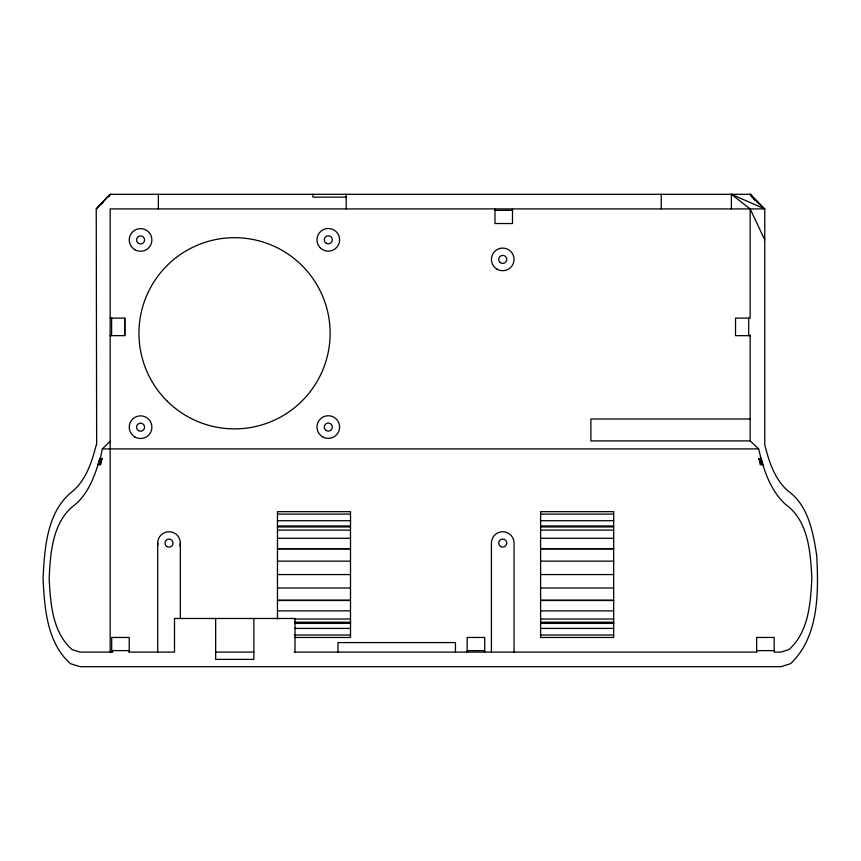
<?xml version="1.0" encoding="UTF-8"?>
<svg xmlns="http://www.w3.org/2000/svg" width="861" height="861" viewBox="0 0 861 861"><rect width="100%" height="100%" fill="white"/><g stroke="black" fill="none" stroke-linecap="round" stroke-linejoin="round"><path stroke-width="1.29" d="M98.94 464.811L102.351 448.904L110.154 441.262M100.705 464.811L102.028 458.536L99.919 458.536C94.667 476.337 87.8 495.721 72.055 506.925C52.273 524.467 50.39 553.537 49.163 578.248C50.39 602.969 52.273 632.039 72.055 649.571L80.041 652.089L112.845 652.089M96.238 444.857C92.03 461.474 86.38 479.157 73.142 490.867C46.838 510.864 44.643 547.844 43.05 578.248C44.524 607.855 46.774 642.683 70.473 663.68L80.041 666.694L780.959 666.694L790.527 663.68C819.166 636.796 818.66 591.755 816.691 555.356C813.075 532.184 808.382 505.321 787.858 490.867C774.62 479.157 768.97 461.474 764.762 444.857L764.762 208.911L750.146 194.306L110.154 194.306L96.238 208.911L96.658 444.857M102.028 458.536L99.736 464.811L99.919 458.536L98.089 464.811M108.701 196.394L110.154 194.306L96.238 208.911M108.508 196.394L110.154 194.306L107.614 197.223M101.695 204.046L103.385 202.098M346.197 197.147L312.887 197.147L312.887 194.306M494.957 210.375L512.489 210.375M110.154 318.118L124.78 318.107L124.78 335.639L110.154 335.65M750.146 335.65L735.531 335.661L735.542 318.118L750.146 318.118L750.146 208.911L731.376 194.306L731.376 208.911M750.146 418.995L590.883 418.995L590.883 440.907L750.146 440.907L758.649 448.904C763.384 468.922 769.949 490.372 785.889 504.697C808.597 521.12 810.513 552.601 811.837 578.248C810.61 602.969 808.727 632.039 788.945 649.571L780.959 652.089L774.19 652.089L774.19 637.463L756.647 637.463L756.658 652.089M102.351 448.904L758.649 448.904M760.295 464.811L758.971 458.536L761.081 458.536L762.911 464.811M277.457 514.092L350.513 514.092M540.6 514.092L613.656 514.092M277.457 520.722L350.513 520.722M540.6 520.722L613.656 520.722M277.457 525.985L350.513 525.985M540.6 525.985L613.656 525.985M277.457 526.932L350.513 526.932M540.6 526.932L613.656 526.932M277.457 530.118L350.513 530.118M540.6 530.118L613.656 530.118M277.457 538.276L350.513 538.276M540.6 538.276L613.656 538.276M277.457 548.64L350.513 548.64M540.6 548.64L613.656 548.64M277.457 548.898L350.513 548.898M540.6 548.898L613.656 548.898M277.457 561.146L350.513 561.146M540.6 561.146L613.656 561.146M277.457 574.567L350.513 574.567M540.6 574.567L613.656 574.567M277.457 587.988L350.513 587.988M540.6 587.988L613.656 587.988M277.457 600.225L350.513 600.225M540.6 600.225L613.656 600.225M277.457 600.494L350.513 600.494M540.6 600.494L613.656 600.494M277.457 610.858L350.513 610.858M540.6 610.858L613.656 610.858M294.72 619.016L350.513 619.016M540.6 619.016L613.656 619.016M294.72 622.202L350.513 622.202M540.6 622.202L613.656 622.202M294.72 622.88L350.513 622.88M540.6 622.88L613.656 622.88M294.72 623.407L350.513 623.407M540.6 623.407L613.656 623.407M294.72 628.412L350.513 628.412M540.6 628.412L613.656 628.412M294.72 635.031L350.513 635.031M540.6 635.031L613.656 635.031M294.72 637.474L350.513 637.474L350.513 511.66L277.457 511.66L277.457 619.048M111.704 650.625L129.236 650.625M467.179 650.625L484.711 650.625M756.658 650.625L774.19 650.625M128.978 652.089L174.503 652.089L174.503 618.478L295.022 618.478L295.022 652.089M215.659 652.089L253.866 652.089M294.322 652.089L756.754 652.089M731.376 194.306L764.762 208.911L110.154 208.911L110.154 652.089M764.342 208.911L750.146 194.306L751.578 196.556M759.079 204.046L750.146 194.306L752.471 197.438M754.236 199.171L750.146 194.306L755.097 200.57M750.146 208.911L764.762 239.875M758.971 458.536L761.264 464.811L761.081 458.536L762.06 464.811M750.146 334.972L750.146 440.907M748.693 318.118L748.693 335.65M661.237 194.306L661.237 208.911M514.06 652.089L514.06 543.076A11.322 11.322 0 0 0 502.738 531.743A11.322 11.322 0 0 0 491.416 543.076L491.416 652.089M512.489 208.911L512.499 223.537L494.957 223.526L494.957 208.911M484.711 652.089L484.7 637.463L467.168 637.463L467.179 652.089M455.447 652.089L455.447 642.586L337.975 642.586L337.975 652.089M346.197 194.306L346.197 208.911M253.866 618.478L253.866 659.386L215.659 659.386L215.659 618.478M180.347 543.076L180.347 618.478M158.37 194.306L158.37 208.911M157.703 543.076L157.703 652.089M129.236 652.089L129.225 637.463L111.693 637.463L111.704 652.089M124.77 318.118L124.77 335.65M111.618 318.118L111.618 335.65M157.875 545.045A11.322 11.322 0 0 1 169.52 531.754A11.322 11.322 0 0 1 179.96 546.003M613.656 511.66L540.6 511.66L540.6 637.474L613.656 637.474L613.656 511.66M166.937 400.882A95.593 95.593 0 0 0 326.868 358.036A95.593 95.593 0 0 0 209.793 240.951A95.593 95.593 0 0 0 166.937 400.882M320.292 247.828A11.322 11.322 0 0 0 339.245 242.748A11.322 11.322 0 0 0 325.372 228.875A11.322 11.322 0 0 0 320.292 247.828M497.077 269.202A11.322 11.322 0 0 0 514.06 259.398A11.322 11.322 0 0 0 497.077 249.593A11.322 11.322 0 0 0 497.077 269.202M322.638 436.861A11.322 11.322 0 0 0 339.621 427.056A11.322 11.322 0 0 0 322.638 417.251A11.322 11.322 0 0 0 322.638 436.861M134.908 249.744A11.322 11.322 0 0 0 151.891 239.939A11.322 11.322 0 0 0 134.908 230.124A11.322 11.322 0 0 0 134.908 249.744M134.897 436.99A11.322 11.322 0 0 0 151.891 427.174A11.322 11.322 0 0 0 134.897 417.37A11.322 11.322 0 0 0 134.897 436.99M326.297 430.543A4.014 4.014 0 0 0 332.324 427.056A4.014 4.014 0 0 0 326.297 423.58A4.014 4.014 0 0 0 326.297 430.543M138.556 243.415A4.014 4.014 0 0 0 144.583 239.939A4.014 4.014 0 0 0 138.556 236.452A4.014 4.014 0 0 0 138.556 243.415M326.297 243.297A4.014 4.014 0 0 0 332.324 239.821A4.014 4.014 0 0 0 326.297 236.334A4.014 4.014 0 0 0 326.297 243.297M138.556 430.661A4.014 4.014 0 0 0 144.583 427.174A4.014 4.014 0 0 0 138.556 423.698A4.014 4.014 0 0 0 138.556 430.661M499.897 262.239A4.014 4.014 0 0 0 506.623 260.431A4.014 4.014 0 0 0 501.705 255.513A4.014 4.014 0 0 0 499.897 262.239M167.012 546.552A4.014 4.014 0 0 0 173.039 543.076A4.014 4.014 0 0 0 167.012 539.589A4.014 4.014 0 0 0 167.012 546.552M500.736 546.552A4.014 4.014 0 0 0 506.763 543.076A4.014 4.014 0 0 0 500.736 539.589A4.014 4.014 0 0 0 500.736 546.552"/></g></svg>
